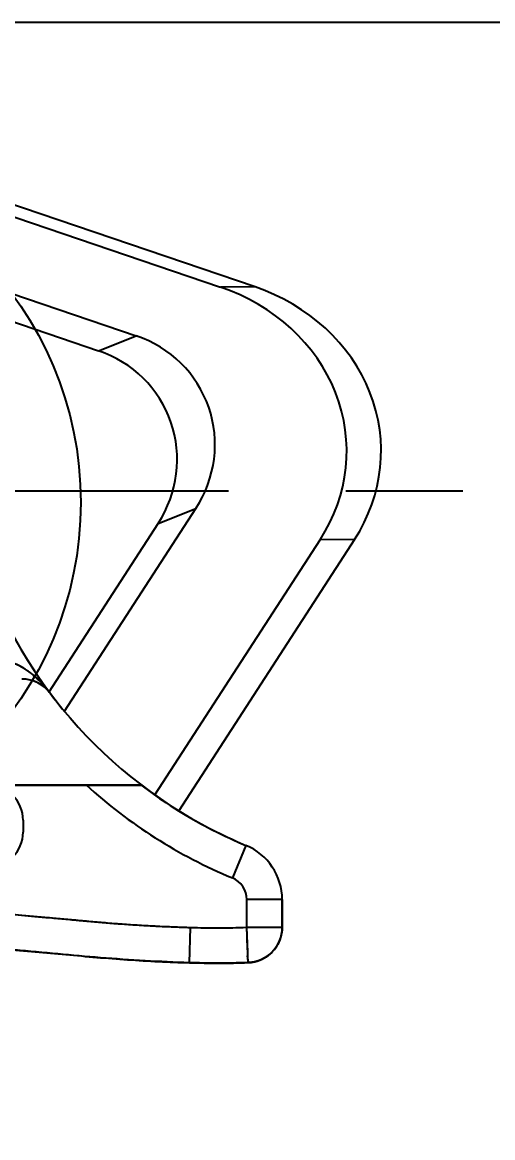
# Model space of a CAD drawing. Header units: millimetres. Extents: x 23075 to 24509, y -21593 to -20579.
# Drawn here: x 23840.66 to 23844.67, y -20854.41 to -20844.89 of the extents above; entities that cross this region are included whole.
import ezdxf

# ---------------------------------------------------------------- set-up
doc = ezdxf.new("R2010")
doc.units = ezdxf.units.MM
doc.header["$LTSCALE"] = 8
doc.linetypes.add('CENTER', pattern=[2, 1.25, -0.25, 0.25, -0.25])
doc.layers.get('DEFPOINTS').update_dxf_attribs({"color": 6})
for name, color, linetype in [('Cav-cor', 30, 'Continuous'), ('CL', 1, 'Continuous'), ('PRODUCT', 1, 'Continuous')]:
    doc.layers.add(name, color=color, linetype=linetype)
doc.layers.add('dim', color=3, linetype='Continuous', lineweight=15)
doc.styles.get("Standard").update_dxf_attribs({"font": 'txt.shx', "width": 0.8, "bigfont": 'chineset.shx'})
doc.dimstyles.new('ISO-25', dxfattribs={"dimtxt": 5, "dimasz": 4, "dimexe": 0.3, "dimexo": 0.3, "dimtad": 0, "dimzin": 1, "dimdsep": 46, "dimtxsty": 'Standard', "dimcen": 0, "dimclrd": 3, "dimclre": 3, "dimclrt": 3, "dimazin": 0, "dimtfac": 1, "dimtofl": 0, "dimtmove": 0, "dimatfit": 0, "dimfxl": 0, "dimarcsym": 0})

# ---------------------------------------------------------------- blocks, each defined once
blk = doc.blocks.new('*D28255')
at = {"layer": 'DEFPOINTS', "color": 0}
for p in [(23757.1565, -20844.8851), (23853.682, -20996.8851), (23904.1565, -20996.8851)]:
    blk.add_point(p, dxfattribs=at)
at = {"layer": 'dim', "color": 3, "lineweight": -2}
for p, q in [((23757.4565, -20844.8851), (23904.4565, -20844.8851)), ((23904.1565, -20848.8851), (23904.1565, -20911.5934)), ((23904.1565, -20992.8851), (23904.1565, -20930.1768)), ((23853.982, -20996.8851), (23904.4565, -20996.8851))]:
    blk.add_line(p, q, dxfattribs=at)
at = {"layer": 'dim', "color": 3}
for points in [[(23904.8232, -20848.8851), (23903.4898, -20848.8851), (23904.1565, -20844.8851)], [(23903.4898, -20992.8851), (23904.8232, -20992.8851), (23904.1565, -20996.8851)]]:
    blk.add_solid(points, dxfattribs=at)
at = {"layer": 'dim', "color": 3, "insert": (23904.1565, -20920.8851), "char_height": 5, "attachment_point": 5, "rotation": 90}
blk.add_mtext('152.00', dxfattribs=at)

msp = doc.modelspace()

# ---------------------------------------------------------------- linework, layer by layer
at = {"layer": 'Cav-cor', "color": 241}
for p, q in [((23842.6432, -20847.1448), (23840.5083, -20846.4184)), ((23840.4664, -20846.5057), (23842.35, -20847.1466)), ((23840.2476, -20847.0912), (23841.6296, -20847.5614)), ((23842.6432, -20847.1448), (23842.35, -20847.1466)), ((23840.1915, -20847.3092), (23841.3076, -20847.6889)), ((23841.3076, -20847.6889), (23841.6296, -20847.5614)), ((23841.0168, -20850.768), (23842.1387, -20849.0359)), ((23841.8167, -20849.1635), (23842.1387, -20849.0359)), ((23840.8857, -20850.601), (23841.8167, -20849.1635)), ((23841.7877, -20851.4823), (23843.199, -20849.3034)), ((23843.4922, -20849.3015), (23841.992, -20851.6178)), ((23843.4922, -20849.3015), (23843.199, -20849.3034)), ((23838.453, -20851.3976), (23841.6726, -20851.3976)), ((23840.664, -20851.6991), (23840.664, -20851.7996)), ((23842.5657, -20851.9128), (23842.4498, -20852.1911)), ((23842.875, -20852.3766), (23842.5735, -20852.3766)), ((23842.5735, -20852.6128), (23842.5735, -20852.3766)), ((23842.875, -20852.3766), (23842.875, -20852.613)), ((23842.0843, -20852.915), (23842.093, -20852.6137)), ((23842.875, -20852.613), (23842.5735, -20852.613))]:
    msp.add_line(p, q, dxfattribs=at)
for centre, radius, start, end in [((23844.1111, -20848.2017), 4.02, 167.05768, 216.69853), ((23840.6539, -20850.7946), 0.3015, 57.69666, 90), ((23844.1111, -20848.2017), 4.02, 216.8699, 219.67083), ((23840.3625, -20851.6991), 0.3015, 0, 90), ((23844.1111, -20848.2017), 4.3215, 227.68979, 247.39074), ((23844.1111, -20848.2017), 4.02, 232.65526, 247.39074), ((23840.3625, -20851.7996), 0.3015, 270, 0), ((23842.3725, -20852.3766), 0.5025, 0, 67.39074), ((23842.3725, -20852.3766), 0.201, 0, 67.39074), ((23842.5735, -20852.613), 0.3015, 271.9705, 0)]:
    msp.add_arc(centre, radius, start, end, dxfattribs=at)
for centre, major_axis, ratio, start_param, end_param in [((23841.758, -20848.5497), (1.6679, 0.0105), 0.89932, -0.533449, 1.202289), ((23842.0512, -20848.5478), (1.6679, 0.0105), 0.89932, -0.533449, 1.202289), ((23841.2754, -20848.5106), (0.9575, 0.3793), 0.971024, -0.937973, 0.85113), ((23840.9535, -20848.6381), (-0.9575, -0.3793), 0.971024, 2.203619, 3.992722)]:
    msp.add_ellipse(centre, major_axis=major_axis, ratio=ratio, start_param=start_param, end_param=end_param, dxfattribs=at)
for points, knots in [([(23840.6978, -20850.4185), (23840.6873, -20850.4112), (23840.6436, -20850.3828), (23840.5955, -20850.3604), (23840.5576, -20850.3503)], [0, 0, 0, 0, 0.246991, 1, 1, 1, 1]), ([(23840.837, -20850.543), (23840.8057, -20850.5084), (23840.7606, -20850.4648), (23840.7107, -20850.4275), (23840.6978, -20850.4185)], [0, 0, 0, 0, 0.748459, 1, 1, 1, 1]), ([(23840.0003, -20852.4524), (23840.1747, -20852.4661), (23840.4362, -20852.4884), (23840.7845, -20852.5209), (23841.133, -20852.5517), (23841.4814, -20852.5848), (23841.8308, -20852.604), (23842.0056, -20852.6111), (23842.093, -20852.6137)], [0, 0, 0, 0, 0.25, 0.375002, 0.500003, 0.75, 0.875, 1, 1, 1, 1]), ([(23842.584, -20852.9143), (23842.5835, -20852.9143), (23842.5841, -20852.9112), (23842.5836, -20852.908), (23842.5838, -20852.9002), (23842.5833, -20852.8906), (23842.5829, -20852.8778), (23842.5821, -20852.8561), (23842.5811, -20852.8233), (23842.5796, -20852.7782), (23842.5776, -20852.7268), (23842.5756, -20852.671), (23842.5744, -20852.6326), (23842.5735, -20852.613)], [0, 0, 0, 0, 0.004861, 0.019269, 0.043117, 0.076189, 0.118139, 0.16859, 0.292949, 0.444497, 0.617336, 0.804995, 1, 1, 1, 1]), ([(23839.9768, -20852.753), (23840.3281, -20852.7805), (23840.8542, -20852.8303), (23841.5562, -20852.8932), (23841.9082, -20852.9099), (23842.0843, -20852.915)], [0, 0, 0, 0, 0.500003, 0.750005, 1, 1, 1, 1])]:
    msp.add_open_spline(points, degree=3, knots=knots, dxfattribs=at)
for points in [[(23842.093, -20852.6137), (23842.2531, -20852.6182), (23842.4134, -20852.6184), (23842.5735, -20852.6128)], [(23842.0843, -20852.915), (23842.2508, -20852.9198), (23842.4174, -20852.9202), (23842.5839, -20852.9143)]]:
    msp.add_open_spline(points, degree=3, dxfattribs=at)
at = {"layer": 'CL', "color": 6, "linetype": 'CENTER', "ltscale": 0.5}
msp.add_line((23829.4174, -20848.8851), (23844.4823, -20848.8851), dxfattribs=at)
at = {"layer": 'PRODUCT'}
for p, q in [((23841.6726, -20851.3976), (23838.453, -20851.3976)), ((23840.664, -20851.6991), (23840.664, -20851.7996)), ((23842.5657, -20851.9128), (23842.4498, -20852.1911)), ((23842.5735, -20852.6128), (23842.5735, -20852.3766)), ((23842.875, -20852.3766), (23842.5735, -20852.3766)), ((23842.875, -20852.613), (23842.875, -20852.3766)), ((23842.0843, -20852.915), (23842.093, -20852.6137)), ((23842.875, -20852.613), (23842.5735, -20852.613))]:
    msp.add_line(p, q, dxfattribs=at)
msp.add_circle((23838.1565, -20848.9851), 3, dxfattribs=at)
for centre, radius, start, end in [((23844.1111, -20848.2017), 4.02, 152.55076, 247.39074), ((23840.6539, -20850.7946), 0.3015, 36.8699, 90), ((23840.3625, -20851.6991), 0.3015, 0, 90), ((23844.1111, -20848.2017), 4.3215, 227.68979, 247.39074), ((23840.3625, -20851.7996), 0.3015, 270, 0), ((23842.3725, -20852.3766), 0.5025, 0, 67.39074), ((23842.3725, -20852.3766), 0.201, 0, 67.39074)]:
    msp.add_arc(centre, radius, start, end, dxfattribs=at)
for points, start_tangent, end_tangent in [([(23840.7076, -20850.4254), (23840.6978, -20850.4185), (23840.6273, -20850.3768), (23840.5576, -20850.3503)], (-0.81132, 0.584602), (-0.966568, 0.256412)), ([(23840.8951, -20850.6137), (23840.837, -20850.543), (23840.7685, -20850.4746), (23840.7076, -20850.4254)], (-0.599912, 0.800066), (-0.81132, 0.584602)), ([(23840.0003, -20852.4524), (23840.0486, -20852.4562), (23840.1013, -20852.4605), (23840.1591, -20852.4652), (23840.2228, -20852.4704), (23840.2931, -20852.4764), (23840.3705, -20852.4831), (23840.4557, -20852.4907), (23840.5493, -20852.4992), (23840.6519, -20852.5086), (23840.765, -20852.519), (23840.891, -20852.5303), (23841.0281, -20852.5426), (23841.1701, -20852.5555), (23841.3138, -20852.5683), (23841.4572, -20852.5803), (23841.5996, -20852.5905), (23841.7495, -20852.5993), (23841.914, -20852.6071), (23842.093, -20852.6137)], (0.996956, -0.077972), (0.99958, -0.028973)), ([(23842.093, -20852.6137), (23842.3239, -20852.6173), (23842.5735, -20852.6128)], (0.999597, -0.02838), (0.999374, 0.03537)), ([(23842.5843, -20852.9137), (23842.5833, -20852.89), (23842.5816, -20852.8439), (23842.5794, -20852.7781), (23842.5765, -20852.6986), (23842.5735, -20852.613)], (0.791979, -0.610548), (-0.051065, 0.998695)), ([(23842.875, -20852.613), (23842.862, -20852.7005), (23842.8263, -20852.7773), (23842.7708, -20852.8409), (23842.6998, -20852.8868), (23842.6177, -20852.9112), (23842.5838, -20852.9143)], (0, -1), (-0.999419, -0.03408)), ([(23842.0843, -20852.9151), (23841.3253, -20852.872), (23840.5946, -20852.8061), (23839.9768, -20852.753)], (-0.999596, 0.028428), (-0.996969, 0.077804)), ([(23842.5841, -20852.9143), (23842.4484, -20852.9178), (23842.2534, -20852.9184), (23842.0843, -20852.915)], (-0.999373, -0.0354), (-0.999597, 0.028401))]:
    msp.add_spline(points, degree=3, dxfattribs=dict(at, start_tangent=start_tangent, end_tangent=end_tangent))

# ---------------------------------------------------------------- dimensions: what is measured, and where the dimension line sits
at = {"layer": 'dim'}
dim = msp.add_linear_dim(base=(23904.1565, -20996.8851), p1=(23757.1565, -20844.8851), p2=(23853.682, -20996.8851), angle=90, dimstyle='ISO-25', dxfattribs=at)
dim.commit()
dim.dimension.update_dxf_attribs({"geometry": '*D28255', "text_midpoint": (23904.1565, -20920.8851)})

doc.saveas('drawing.dxf')
